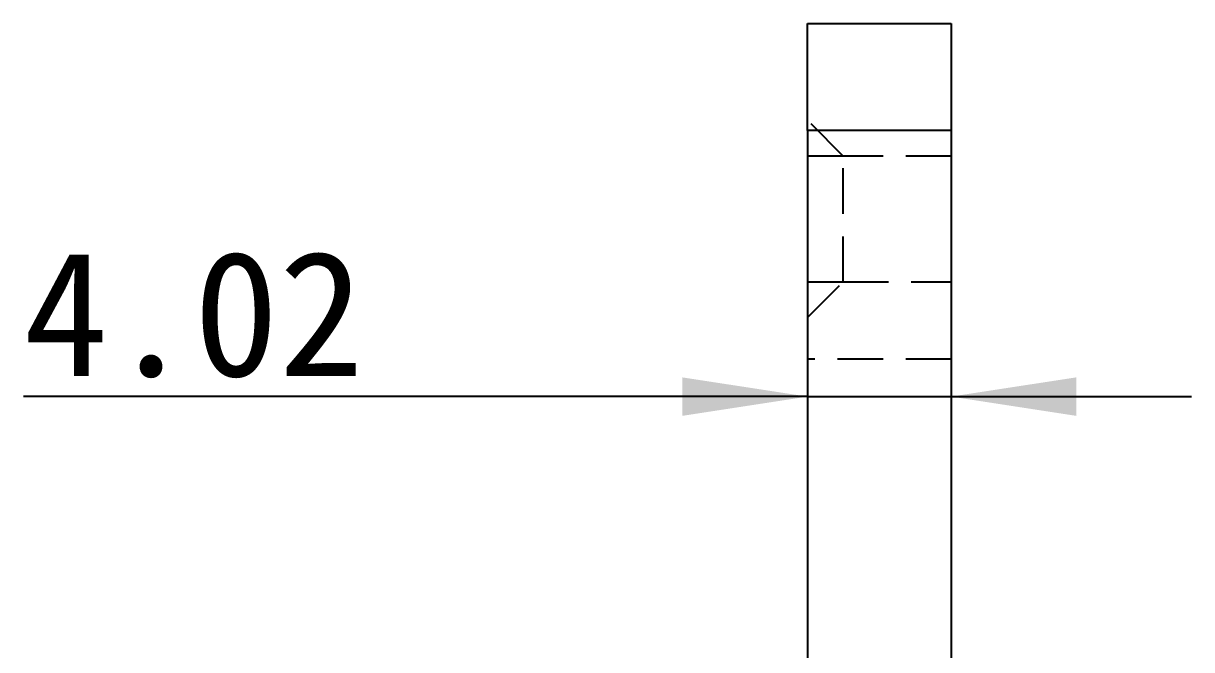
# Model space of a CAD drawing. Extents: x 2 to 295, y 1 to 209.
# Drawn here: x 74.99 to 107.68, y 77.35 to 94.88 of the extents above; entities that cross this region are included whole.
import ezdxf

# ---------------------------------------------------------------- set-up
doc = ezdxf.new("R2010")
doc.units = 0
doc.linetypes.add('SLD-实线', pattern=[0])
doc.linetypes.add('SLD-虚线', pattern=[1.905, 1.27, -0.635])
doc.layers.get('0').update_dxf_attribs({"linetype": 'CONTINUOUS'})
doc.layers.add('DIM', color=5, linetype='SLD-实线')
doc.styles.add('SLDTEXTSTYLE11', font='', dxfattribs={"width": 0.67})
doc.styles.add('SLDTEXTSTYLE12', font='')
doc.styles.get('SLDTEXTSTYLE11').set_extended_font_data('宋体')
doc.styles.get('SLDTEXTSTYLE12').set_extended_font_data('宋体')
doc.dimstyles.new('SLDDIMSTYLE0', dxfattribs={"dimtxt": 3.5, "dimasz": 3.5, "dimexe": 0, "dimexo": 0.0625, "dimgap": 0.875, "dimtad": 2, "dimrnd": 1e-09, "dimzin": 12, "dimdsep": 46, "dimtxsty": 'SLDTEXTSTYLE11', "dimsah": 1, "dimcen": 0.09, "dimadec": 0, "dimazin": 0, "dimtfac": 1, "dimtmove": 0, "dimatfit": 0, "dimfxl": 0, "dimtolj": 1, "dimtzin": 12, "dimarcsym": 0})

# ---------------------------------------------------------------- blocks, each defined once
blk = doc.blocks.new('_D_17')
at = {"layer": 'DIM'}
for p, q in [((96.93, 84.436), (74.992, 84.436)), ((96.93, 84.436), (100.95, 84.436)), ((100.95, 84.436), (107.681, 84.436))]:
    blk.add_line(p, q, dxfattribs=at)
for points in [[(96.93, 84.436), (93.43, 84.974), (93.43, 83.897)], [(100.95, 84.436), (104.45, 83.897), (104.45, 84.974)]]:
    blk.add_solid(points, dxfattribs=at)
at = {"layer": 'DIM', "insert": (74.992, 88.508), "char_height": 3.5, "attachment_point": 1, "style": 'SLDTEXTSTYLE12'}
blk.add_mtext('4.02', dxfattribs=at)

msp = doc.modelspace()

# ---------------------------------------------------------------- linework, layer by layer
at = {"color": 7, "linetype": 'SLD-实线'}
for p, q in [((96.93, 94.882), (100.95, 94.882)), ((96.93, 91.882), (96.93, 94.882)), ((100.95, 94.882), (100.95, 91.882)), ((96.93, 91.882), (96.93, 67.455)), ((100.95, 91.882), (96.93, 91.882)), ((100.95, 91.882), (100.95, 57.882))]:
    msp.add_line(p, q, dxfattribs=at)
at = {"color": 7, "linetype": 'SLD-虚线'}
for p, q in [((97.93, 91.169), (96.93, 92.169)), ((97.93, 91.169), (96.93, 91.169)), ((97.93, 87.651), (97.93, 91.169)), ((100.95, 91.169), (97.93, 91.169)), ((96.93, 86.651), (97.93, 87.651)), ((96.93, 87.651), (97.93, 87.651)), ((97.93, 87.651), (100.95, 87.651)), ((100.95, 85.484), (96.93, 85.484))]:
    msp.add_line(p, q, dxfattribs=at)

# ---------------------------------------------------------------- dimensions: what is measured, and where the dimension line sits
at = {"layer": 'DIM'}
dim = msp.add_linear_dim(base=(100.95, 84.436), p1=(96.93, 94.882), p2=(100.95, 94.882), dimstyle='SLDDIMSTYLE0', dxfattribs=at)
dim.commit()
dim.dimension.update_dxf_attribs({"geometry": '_D_17', "text_midpoint": (77.714, 84.436), "dimtype": 160})

doc.saveas('drawing.dxf')
